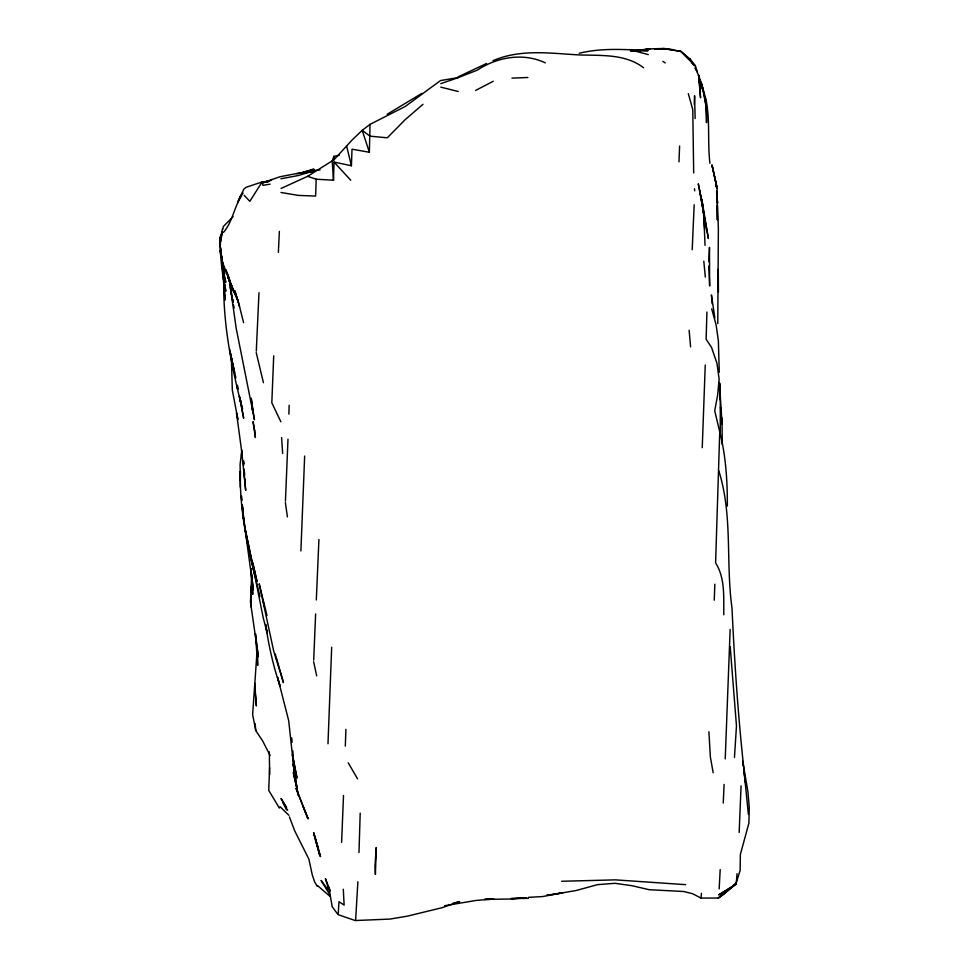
<?xml version="1.0" encoding="UTF-8"?>
<svg xmlns="http://www.w3.org/2000/svg" width="969" height="969" viewBox="0 0 969 969"><rect width="100%" height="100%" fill="white"/><g stroke="black" fill="none" stroke-linecap="round" stroke-linejoin="round"><path stroke-width="1.45" d="M720.028 383.748L720.003 399.567L719.482 388.169M240.3 487.128L240.397 471.309C239.379 507.029 246.598 542.458 255.162 576.955M257.706 655.468L257.669 665.424L255.465 633.726L258.311 656.582L250.462 601.943L251.189 586.148L251.177 607.091M545.305 62.828C523.066 52.411 497.17 57.014 477.148 70.204L458.301 77.605L440.556 80.548L405.308 106.445L370.025 124.371L369.371 152.266L352.013 149.165L351.42 165.747L334.039 162.077L333.493 180.21L316.209 179.217L307.621 176.334L281.071 188.446M723.795 614.843C723.589 597.594 725.296 577.96 715.594 562.941L719.737 431.823L714.722 410.82L717.641 395.073L719.143 379.291L716.987 363.411L711.561 347.447L706.122 339.259L706.922 312.03M722.256 444.456L722.087 424.313L719.434 382.525M712.021 165.202L717.084 188.119L712.021 165.202L717.084 188.119L717.351 219.769L717.205 205.525M717.775 323.573L718.368 228.66L717.569 205.622M270.109 755.469L262.623 740.897L255.755 730.565L252.63 714.65L257.257 648.394M720.27 388.181L720.282 435.65M360.202 813.1L358.978 852.587M702.246 447.666L705.25 365.083M288.883 414.102L289.162 405.26M730.141 629.511L725.236 758.86M304.654 456.06L300.899 550.913M316.209 179.217L315.615 196.077L298.343 195.411L280.998 192.48M345.315 746.118L345.909 729.366M694.276 104.361L694.591 95.749L695.136 118.545M331.677 647.183L327.982 743.792M741.067 785.859L739.153 832.48M251.019 593.101L251.637 574.423M287.987 439.175L285.443 501.167M318.922 539.479L316.318 599.956M343.511 795.537L341.609 842.34M678.978 161.859L679.608 146.016M714.238 600.223L714.856 584.21M273.718 355.841L271.817 402.777L280.865 421.781M313.702 660.155L315.628 613.946M694.179 204.75L692.205 249.675M708.836 261.763L709.478 247.398L709.647 286.012L708.836 266.075M256.3 351.117L258.977 292.711M723.237 803.01L724.097 784.418M278.369 252.388L279.375 231.361M357.888 881.742L355.659 919.605M720.197 869.581L719.155 888.912M241.56 455.515L241.778 451.215M338.217 914.348L338.968 901.715L344.128 905.094L343.292 889.251M333.651 159.073L333.821 156.372L339.198 155.306M737.046 873.65L736.222 883.922L718.283 898.045L701.035 898.081L692.496 893.697L683.69 891.492L649.194 889.712L632.079 885.727L614.891 883.304L597.546 884.636L576.083 890.535L552.512 894.52M269.6 767.642L268.74 790.401L279.375 808.073L280.126 806.729L288.883 815.317M220.835 250.923L222.083 261.145L234.062 292.674L226.988 272.374M701.035 898.081L701.435 893.297M220.908 250.717L220.617 253.696L219.745 237.853L222.264 231.676M734.454 757.516L736.476 725.926L730.19 646.65M222.931 229.156L223.258 226.576L233.093 216.608M241.838 450.161L240.094 464.333L240.324 480.164M222.373 229.072L219.963 244.818L221.949 260.697L220.714 247.846M251.831 582.345L252.267 579.813M222.482 231.882L219.963 244.818L219.745 237.853L220.435 244.987M241.729 195.568C234.001 207.112 232.705 221.671 223.476 232.403M307.621 176.334L334.063 159.703L352.122 139.972L362.188 130.355L370.025 124.371M243.134 193.122L240.312 196.017L237.514 202.896L243.825 189.112L246.053 187.308L261.376 182.184L268.607 181.385M422.981 104.289L405.09 119.744L387.297 137.804L369.988 136.169L362.188 130.355L369.371 152.266M731.171 887.519L718.283 898.045L723.552 894.544L735.859 883.704L733.509 885.618M736.222 883.922L718.659 894.932L733.618 885.957L736.452 882.129L740.146 870.319L740.352 854.501L748.904 823.093L749.255 807.286L747.898 791.431L742.69 761.077M387.188 114.269L421.866 93.375M475.609 90.432L493.257 81.263M457.792 77.023L486.571 63.494M271.453 180.367L261.909 182.257L262.187 182.959L279.944 176.758L297.362 173.403L313.266 171.828M440.786 83.649L458.301 77.605M301.202 172.991L313.762 168.897M493.015 60.696C520.607 48.716 550.671 53.368 579.656 54.954C601.361 55.657 625.38 53.767 643.634 67.782M452.753 903.338L459.669 901.558L442.143 907.687L407.246 916.189L389.841 919.084L355.211 920.55L338.169 914.675M262.187 182.959L268.885 181.3M296.817 173.778L314.259 169.684M280.925 178.768L298.343 175.522L315.882 170.253L320.073 169.866M636.742 50.8L646.904 48.995L664.201 48.45L680.965 51.405L695.463 66.025L697.305 71.888L695.088 68M579.196 53.259C601.797 47.747 624.944 49.443 647.898 50.691L630.407 50.848L647.619 49.794L634.441 50.933L647.413 49.383L636.96 50.957M444.577 905.724L476.469 900.383L493.802 899.062L484.888 899.317M270.121 184.171L262.853 185.333L262.393 183.42M646.335 49.855L650.344 49.225M549.605 894.92L546.71 895.32L562.856 892.788L542.507 896.579L528.529 897.33M645.802 49.782L650.211 49.201M268.922 181.433L261.909 182.257L249.82 201.334L244.188 195.326M561.608 881.281L615.339 879.864L685.701 884.661M526.446 897.791L510.554 899.026L484.621 899.377M526.494 897.754L511.111 898.578L528.396 898.372M511.959 78.114L527.887 77.496M654.547 48.922L663.62 48.68L680.965 51.405M654.669 48.934L663.62 48.68M663.135 48.644L672.656 49.589M440.798 87.137L458.216 91.498M631.17 50.025L648.273 54.579M662.893 61.338L665.231 62.937M330.138 896.482L317.505 885.581M334.039 162.077L350.742 180.234M286.582 807.334L281.022 798.48L286.23 807.419M337.418 913.767L332.185 906.669L329.763 892.679L325.402 878.641L330.211 890.826M327.292 888.9L321.09 880.421L329.763 894.581M287.623 810.241L283.093 802.816L286.533 809.866M317.226 886.284L314.743 882.141L312.333 875.116L308.905 859.2L294.77 830.978L289.416 816.903M693.743 65.371L689.892 58.915L680.844 51.369L695.463 66.025L689.892 58.915L692.859 64.099M695.294 67.951C703.349 84.775 707.031 104.034 706.498 122.651L706.086 99.855L701.629 83.915L699.218 78.949M348.222 762.809L357.561 778.894M329.121 888.246L327.958 885.666L330.126 890.995M237.708 299.724L227.654 276.674L238.459 302.328L243.594 322.677M308.021 818.684L296.126 788.609L308.021 818.684L302.607 805.614M698.867 79.724L703.119 90.916L701.629 83.915L706.328 106.82L706.086 99.855C710.18 120.81 707.443 142.164 709.914 163.24M239.573 306.737L234.825 290.785L238.459 302.328M718.732 470.655C732.903 515.024 725.66 562.553 731.995 608.096C734.199 655.71 737.239 703.3 741.988 750.757L748.371 814.214M316.802 843.091L319.806 855.7L313.605 832.746L316.378 841.686M313.605 832.746L318.498 848.711M226.043 269.673L230.828 285.625L228.781 277.025M688.317 93.678L692.774 109.618L693.683 172.93M711.694 308.845L716.103 324.785L718.368 340.664L719.264 372.338M276.419 657.963L283.445 682.576L273.609 650.671L259.183 583.835L267.008 615.533M229.653 349.506L235.879 377.995M346.551 145.75L351.42 165.747M256.216 352.583L263.435 382.694M229.471 280.017L230.828 285.625M239.452 396.442L242.516 409.342C231.918 368.523 223.464 326.832 223.718 284.389M255.622 578.36L259.922 596.504M230.804 356.447L234.498 372.423L230.392 353.322L232.645 365.41L231.409 358.421L232.318 390.083L237.805 418.996M239.416 396.551L243.667 418.233L240.3 399.628L240.76 402.341M254.375 573.575L244.903 527.754L242.056 504.667M719.737 431.823C725.914 456.06 727.428 481.157 727.344 506.084M262.829 599.75L264.404 606.751M313.629 661.754L316.693 675.89M237.902 419.347L236.521 412.976L241.729 451.724L245.702 490.435L243.631 468.826L243.776 470.171M704.717 229.556L703.034 206.724L698.298 183.807L708.387 238.507L701.871 199.735L703.724 213.701L705.044 245.375M237.417 385.214L238.023 388.109M254.011 571.662L263.144 617.483L267.262 633.411L265.688 624.508C268.607 645.463 273.331 666.224 280.065 686.282L277.643 677.355L288.689 720.657L294.104 770.839L296.805 786.731L293.159 763.851L294.104 770.839L293.474 760.847M233.565 305.09L234.159 307.985M275.378 654.087L276.48 659.61M251.274 398.344L254.447 419.795L236.182 328.237L229.326 280.053L232.027 296.187M232.596 299.07L233.166 301.965M223.827 272.301L225.765 282.318L221.635 266.39L220.229 250.523L224.614 273.428L220.229 250.523M713.172 772.753L710.35 756.862L708.908 731.777M699.763 190.808L703.724 213.701L701.217 197.809M714.831 317.796L711.416 294.915L712.154 303.794M285.37 502.608L287.405 516.877M222.906 271.163L223.318 274.021M223.936 278.309L224.348 281.18M224.76 284.038L225.789 291.185L222.725 275.281L221.719 263.738M742.787 762.494L743.15 765.353M743.707 769.64L745.379 782.492M230.319 287.502L231.24 294.491M251.225 398.356L252.885 412.794L251.722 402.353M694.482 188.773L694.725 190.845M703.809 261.17L705.323 277.025M291.693 737.918L292.105 742.242M720.5 407.186L721.154 414.32M721.42 417.179L722.087 424.313L721.481 417.336M243.655 464.103L243.401 461.341L243.679 465.423M244.164 469.602L244.685 475.113M716.588 191.22L717.496 202.557M254.968 690.037L256.385 705.892L254.69 683.072M255.138 723.577L255.755 730.565M689.129 330.235L690.594 346.878M241.79 500.295L241.402 496.019L241.729 500.343M242.286 506.012L243.425 518.851L242.25 504.897M716.624 192.54L717.593 203.962M223.984 284.329L224.299 288.605M224.505 291.463L225.135 300.027L222.628 271.187M334.063 159.703L333.821 156.372L332.222 161.181L333.493 180.21M281.591 437.613L282.669 453.468M292.832 750.866L293.098 755.142M717.423 202.739L717.108 196.986L717.169 202.678M243.534 460.614L243.679 463.582M244.903 479.28L245.06 483.458M242.347 504.74C243.813 529.183 249.82 553.166 255.295 576.967L244.903 527.754L253.345 589.818L250.862 568.415L252.752 594.397L251.928 575.719M269.321 751.811L269.636 774.606M376.299 847.572L375.391 874.389L375.003 865.426L376.299 847.572M317.59 846.785L315.446 839.76L320.521 856.548L317.59 846.785M298.488 795.634L293.353 772.717L298.488 795.634M237.744 389.284L237.066 386.413L237.732 389.308M256.991 581.352L252.727 562.771L256.991 581.352M233.044 302.267L231.809 296.405L232.984 302.195M296.938 777.877L292.468 754.972L296.938 777.877M254.69 430.563L253.054 421.648L255.38 437.54L254.69 430.563M699.339 81.953L698.588 74.976L700.563 97.808L699.339 81.953M716.188 186.896L715.667 181.118L716.152 186.835M718.308 276.117L718.271 269.164L718.344 291.948L718.308 276.117"/></g></svg>
